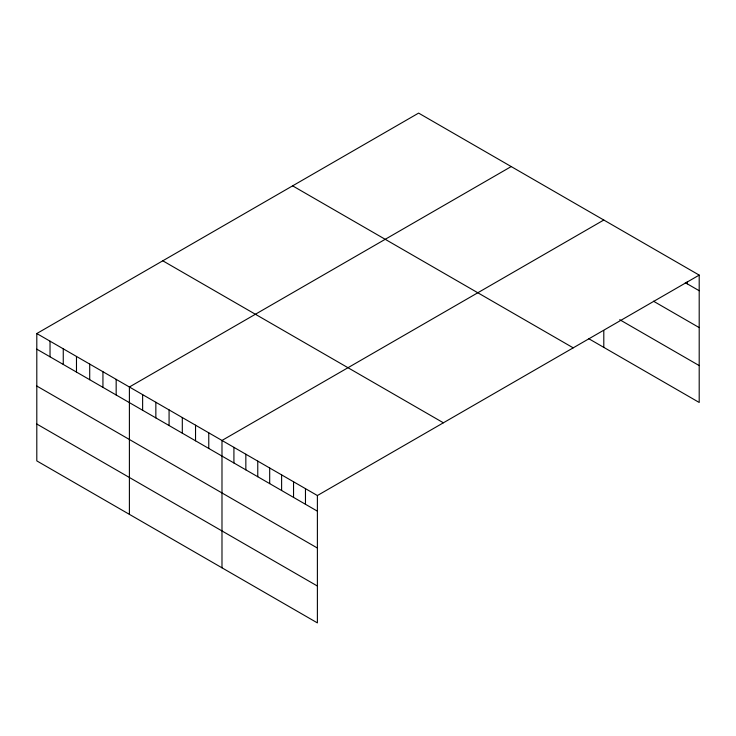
<?xml version="1.0" encoding="UTF-8"?>
<svg xmlns="http://www.w3.org/2000/svg" width="736" height="736" viewBox="0 0 736 736"><rect width="100%" height="100%" fill="white"/><g stroke="black" fill="none" stroke-linecap="round" stroke-linejoin="round"><path stroke-width="1.1" d="M36.8 333.537L317.391 495.54L317.391 622.895L36.8 460.892L36.8 333.537L418.609 113.105L699.2 275.108L699.2 402.463L588.68 338.652M511.207 166.566L129.398 386.998L129.398 514.354M603.796 220.027L221.987 440.459L221.987 567.815M317.391 495.54L699.2 275.108M685.29 282.698L699.2 290.729M653.485 301.208L699.2 327.603M619.703 319.691L699.2 365.59M292.615 185.849L573.206 347.843M162.794 260.802L443.385 422.795M36.8 349.168L317.391 511.161M36.8 386.032L317.391 548.035M36.8 424.028L317.391 586.022M687.277 281.612L687.277 283.838M603.796 330.62L603.796 347.383M305.468 488.658L305.468 504.28M293.544 481.767L293.544 497.389M281.612 474.886L281.612 490.507M269.689 467.995L269.689 483.626M257.766 461.113L257.766 476.735M245.842 454.232L245.842 469.853M233.919 447.341L233.919 462.972M208.766 432.823L208.766 448.445M195.537 425.187L195.537 440.809M182.307 417.551L182.307 433.173M169.078 409.915L169.078 425.537M155.848 402.27L155.848 417.901M142.628 394.634L142.628 410.265M116.168 379.362L116.168 394.984M102.939 371.726L102.939 387.348M89.709 364.09L89.709 379.712M76.48 356.454L76.48 372.076M63.259 348.818L63.259 364.44M50.03 341.182L50.03 356.804"/></g></svg>
